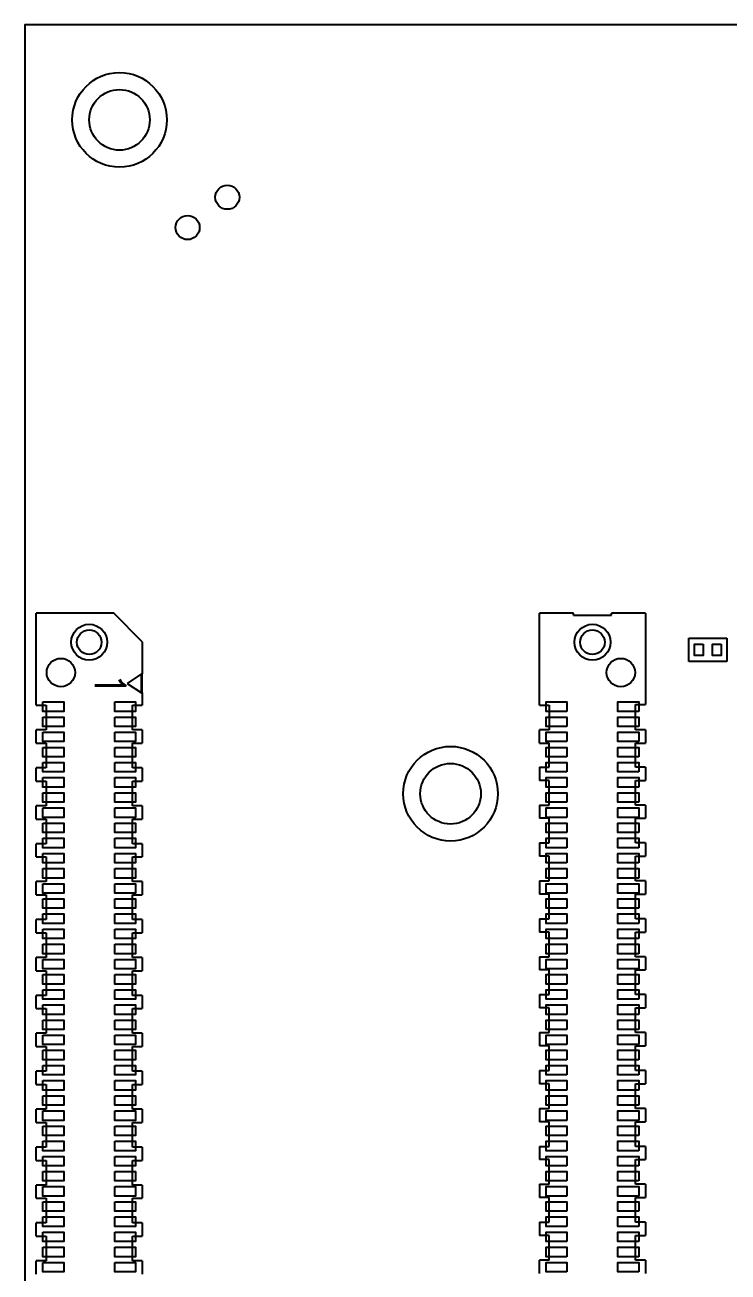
# Model space of a CAD drawing. Extents: x 0 to 85, y 0 to 131.
# Drawn here: x 0 to 37.2, y 65.3 to 131.2 of the extents above; entities that cross this region are included whole.
import ezdxf

# ---------------------------------------------------------------- set-up
doc = ezdxf.new("R2010")
doc.units = 0
doc.header["$MEASUREMENT"] = 0
doc.layers.get('0').update_dxf_attribs({"color": 2, "true_color": 0xffff00})
for name, color, linetype, true_color in [('1', 3, 'Continuous', 0x00ff00), ('2', 94, 'Continuous', 0x008000), ('4', 14, 'Continuous', 0x800000)]:
    doc.layers.add(name, color=color, linetype=linetype, true_color=true_color)
doc.layers.add('MNT_HOLES', color=6, linetype='Continuous', lineweight=25, true_color=0xff00ff)
doc.styles.add('textstyle1', font='')
doc.styles.get('textstyle1').set_extended_font_data('standard')

msp = doc.modelspace()

# ---------------------------------------------------------------- linework, layer by layer
msp.add_lwpolyline([(85, 0), (85, 131.2), (0, 131.2), (0, 0)], close=True)
at = {"layer": '1'}
for points in [[(4.702, 100.13), (0.596, 100.13)], [(0.596, 95.273), (0.596, 100.13)], [(0.596, 95.273), (0.596, 100.13)], [(6.204, 98.628), (4.702, 100.13)], [(27.196, 95.272), (27.196, 100.13)], [(28.998, 100.13), (27.196, 100.13)], [(28.998, 100.029), (28.998, 100.13)], [(31.001, 100.029), (31.001, 100.13)], [(32.804, 100.13), (31.001, 100.13)], [(32.804, 100.13), (32.804, 95.312)], [(28.998, 100.029), (31.001, 100.029)], [(35.1, 98.82), (37.1, 98.82)], [(35.1, 97.58), (35.1, 98.82)], [(37.1, 98.82), (37.1, 98.22)], [(6.204, 98.628), (6.204, 96.925)], [(37.1, 98.22), (37.1, 97.58)], [(37.1, 97.58), (35.1, 97.58)], [(6.155, 96.925), (5.403, 96.425)], [(6.155, 95.924), (6.155, 96.925)], [(6.155, 96.925), (6.204, 96.925)], [(6.204, 96.425), (6.204, 96.925)], [(5.403, 96.425), (6.155, 95.924)], [(6.155, 96.425), (6.204, 96.425)], [(6.204, 95.924), (6.204, 96.425)], [(6.155, 95.924), (6.204, 95.924)], [(6.204, 95.924), (6.204, 95.273)], [(6.204, 95.924), (6.204, 95.273)], [(6.204, 95.924), (6.204, 95.273)], [(0.596, 95.273), (1.122, 95.273)], [(1.122, 95.273), (1.122, 93.971)], [(5.679, 95.273), (6.204, 95.273)], [(5.679, 93.971), (5.679, 95.273)], [(27.196, 95.272), (27.721, 95.272)], [(27.721, 95.272), (27.721, 93.97)], [(32.278, 93.97), (32.278, 95.312)], [(32.278, 95.312), (32.804, 95.312)], [(1.122, 93.971), (0.596, 93.971)], [(0.596, 93.27), (0.596, 93.971)], [(6.204, 93.971), (5.679, 93.971)], [(6.204, 93.971), (6.204, 93.27)], [(27.196, 93.269), (27.196, 93.97)], [(27.721, 93.97), (27.196, 93.97)], [(32.804, 93.97), (32.278, 93.97)], [(32.804, 93.97), (32.804, 93.269)], [(0.596, 93.27), (1.122, 93.27)], [(1.122, 93.27), (1.122, 91.968)], [(5.679, 93.27), (6.204, 93.27)], [(5.679, 91.968), (5.679, 93.27)], [(27.196, 93.269), (27.721, 93.269)], [(27.721, 92.008), (27.721, 93.269)], [(32.278, 93.269), (32.804, 93.269)], [(32.278, 92.008), (32.278, 93.269)], [(1.122, 91.968), (0.596, 91.968)], [(0.596, 91.267), (0.596, 91.968)], [(6.204, 91.968), (5.679, 91.968)], [(6.204, 91.968), (6.204, 91.267)], [(27.195, 92.008), (27.721, 92.008)], [(27.195, 92.008), (27.195, 91.307)], [(32.804, 92.008), (32.278, 92.008)], [(32.804, 92.008), (32.804, 91.307)], [(0.596, 91.267), (1.122, 91.267)], [(1.122, 91.267), (1.122, 89.966)], [(5.679, 89.966), (5.679, 91.267)], [(5.679, 91.267), (6.204, 91.267)], [(27.721, 91.307), (27.195, 91.307)], [(27.721, 90.005), (27.721, 91.307)], [(32.278, 90.005), (32.278, 91.307)], [(32.278, 91.307), (32.804, 91.307)], [(1.122, 89.966), (0.596, 89.966)], [(0.596, 89.264), (0.596, 89.966)], [(6.204, 89.966), (5.679, 89.966)], [(6.204, 89.966), (6.204, 89.264)], [(27.195, 90.005), (27.195, 89.304)], [(27.195, 90.005), (27.721, 90.005)], [(32.804, 90.005), (32.278, 90.005)], [(32.804, 90.005), (32.804, 89.304)], [(0.596, 89.264), (1.122, 89.264)], [(1.122, 89.264), (1.122, 87.963)], [(5.679, 87.963), (5.679, 89.264)], [(5.679, 89.264), (6.204, 89.264)], [(27.721, 89.304), (27.195, 89.304)], [(27.721, 88.002), (27.721, 89.304)], [(32.278, 88.002), (32.278, 89.304)], [(32.278, 89.304), (32.804, 89.304)], [(1.122, 87.963), (0.596, 87.963)], [(0.596, 87.261), (0.596, 87.963)], [(6.204, 87.963), (5.679, 87.963)], [(6.204, 87.963), (6.204, 87.261)], [(27.195, 88.002), (27.721, 88.002)], [(27.195, 88.002), (27.195, 87.301)], [(32.804, 88.002), (32.278, 88.002)], [(32.804, 88.002), (32.804, 87.301)], [(0.596, 87.261), (1.122, 87.261)], [(1.122, 87.261), (1.122, 85.96)], [(5.679, 85.96), (5.679, 87.261)], [(5.679, 87.261), (6.204, 87.261)], [(27.721, 87.301), (27.195, 87.301)], [(27.721, 85.999), (27.721, 87.301)], [(32.278, 85.999), (32.278, 87.301)], [(32.278, 87.301), (32.804, 87.301)], [(1.122, 85.96), (0.596, 85.96)], [(0.596, 85.259), (0.596, 85.96)], [(6.204, 85.96), (5.679, 85.96)], [(6.204, 85.96), (6.204, 85.259)], [(27.195, 85.999), (27.195, 85.298)], [(27.195, 85.999), (27.721, 85.999)], [(32.804, 85.999), (32.278, 85.999)], [(32.804, 85.999), (32.804, 85.298)], [(0.596, 85.259), (1.122, 85.259)], [(1.122, 85.259), (1.122, 83.957)], [(5.679, 85.259), (6.204, 85.259)], [(5.679, 83.957), (5.679, 85.259)], [(27.721, 85.298), (27.195, 85.298)], [(27.721, 83.996), (27.721, 85.298)], [(32.278, 83.996), (32.278, 85.298)], [(32.278, 85.298), (32.804, 85.298)], [(1.122, 83.957), (0.596, 83.957)], [(0.596, 83.256), (0.596, 83.957)], [(6.204, 83.957), (5.679, 83.957)], [(6.204, 83.957), (6.204, 83.256)], [(27.195, 83.996), (27.721, 83.996)], [(27.195, 83.996), (27.195, 83.295)], [(32.804, 83.996), (32.278, 83.996)], [(32.804, 83.996), (32.804, 83.295)], [(0.596, 83.256), (1.122, 83.256)], [(1.122, 83.256), (1.122, 81.954)], [(5.679, 83.256), (6.204, 83.256)], [(5.679, 81.954), (5.679, 83.256)], [(27.721, 83.295), (27.195, 83.295)], [(27.721, 81.993), (27.721, 83.295)], [(32.278, 81.993), (32.278, 83.295)], [(32.278, 83.295), (32.804, 83.295)], [(1.122, 81.954), (0.596, 81.954)], [(0.596, 81.253), (0.596, 81.954)], [(6.204, 81.954), (5.679, 81.954)], [(6.204, 81.954), (6.204, 81.253)], [(27.195, 81.993), (27.195, 81.292)], [(27.195, 81.993), (27.721, 81.993)], [(32.804, 81.993), (32.278, 81.993)], [(32.804, 81.993), (32.804, 81.292)], [(0.596, 81.253), (1.122, 81.253)], [(1.122, 81.253), (1.122, 79.951)], [(5.679, 79.951), (5.679, 81.253)], [(5.679, 81.253), (6.204, 81.253)], [(27.721, 81.292), (27.195, 81.292)], [(27.721, 79.99), (27.721, 81.292)], [(32.278, 79.99), (32.278, 81.292)], [(32.278, 81.292), (32.804, 81.292)], [(1.122, 79.951), (0.596, 79.951)], [(0.596, 79.25), (0.596, 79.951)], [(6.204, 79.951), (5.679, 79.951)], [(6.204, 79.951), (6.204, 79.25)], [(27.195, 79.99), (27.721, 79.99)], [(27.195, 79.99), (27.195, 79.289)], [(32.804, 79.99), (32.278, 79.99)], [(32.804, 79.99), (32.804, 79.289)], [(0.596, 79.25), (1.122, 79.25)], [(1.122, 79.25), (1.122, 77.948)], [(5.679, 79.25), (6.204, 79.25)], [(5.679, 77.948), (5.679, 79.25)], [(27.721, 79.289), (27.195, 79.289)], [(27.721, 77.987), (27.721, 79.289)], [(32.278, 77.987), (32.278, 79.289)], [(32.278, 79.289), (32.804, 79.289)], [(1.122, 77.948), (0.596, 77.948)], [(0.596, 77.247), (0.596, 77.948)], [(6.204, 77.948), (5.679, 77.948)], [(6.204, 77.948), (6.204, 77.247)], [(27.195, 77.987), (27.195, 77.286)], [(27.195, 77.987), (27.721, 77.987)], [(32.804, 77.987), (32.278, 77.987)], [(32.804, 77.987), (32.804, 77.286)], [(0.596, 77.247), (1.122, 77.247)], [(1.122, 77.247), (1.122, 75.945)], [(5.679, 77.247), (6.204, 77.247)], [(5.679, 75.945), (5.679, 77.247)], [(27.721, 77.286), (27.195, 77.286)], [(27.721, 75.984), (27.721, 77.286)], [(32.278, 75.984), (32.278, 77.286)], [(32.278, 77.286), (32.804, 77.286)], [(1.122, 75.945), (0.596, 75.945)], [(0.596, 75.244), (0.596, 75.945)], [(6.204, 75.945), (5.679, 75.945)], [(6.204, 75.945), (6.204, 75.244)], [(27.195, 75.984), (27.721, 75.984)], [(27.195, 75.984), (27.195, 75.283)], [(32.804, 75.984), (32.278, 75.984)], [(32.804, 75.984), (32.804, 75.283)], [(0.596, 75.244), (1.122, 75.244)], [(1.122, 75.244), (1.122, 73.942)], [(5.679, 73.942), (5.679, 75.244)], [(5.679, 75.244), (6.204, 75.244)], [(27.721, 75.283), (27.195, 75.283)], [(27.721, 73.982), (27.721, 75.283)], [(32.278, 73.982), (32.278, 75.283)], [(32.278, 75.283), (32.804, 75.283)], [(1.122, 73.942), (0.596, 73.942)], [(0.596, 73.241), (0.596, 73.942)], [(6.204, 73.942), (5.679, 73.942)], [(6.204, 73.942), (6.204, 73.241)], [(27.195, 73.982), (27.195, 73.28)], [(27.195, 73.982), (27.721, 73.982)], [(32.804, 73.982), (32.278, 73.982)], [(32.804, 73.982), (32.804, 73.28)], [(0.596, 73.241), (1.122, 73.241)], [(1.122, 73.241), (1.122, 71.939)], [(5.679, 73.241), (6.204, 73.241)], [(5.679, 71.939), (5.679, 73.241)], [(27.721, 73.28), (27.195, 73.28)], [(27.721, 71.979), (27.721, 73.28)], [(32.278, 71.979), (32.278, 73.28)], [(32.278, 73.28), (32.804, 73.28)], [(1.122, 71.939), (0.596, 71.939)], [(0.596, 71.238), (0.596, 71.939)], [(6.204, 71.939), (5.679, 71.939)], [(6.204, 71.939), (6.204, 71.238)], [(27.195, 71.979), (27.721, 71.979)], [(27.195, 71.979), (27.195, 71.277)], [(32.804, 71.979), (32.278, 71.979)], [(32.804, 71.979), (32.804, 71.277)], [(0.596, 71.238), (1.122, 71.238)], [(1.122, 71.238), (1.122, 69.936)], [(5.679, 71.238), (6.204, 71.238)], [(5.679, 69.936), (5.679, 71.238)], [(27.721, 71.277), (27.195, 71.277)], [(27.721, 69.976), (27.721, 71.277)], [(32.278, 69.976), (32.278, 71.277)], [(32.278, 71.277), (32.804, 71.277)], [(0.596, 69.235), (0.596, 69.936)], [(1.122, 69.936), (0.596, 69.936)], [(6.204, 69.936), (5.679, 69.936)], [(6.204, 69.936), (6.204, 69.235)], [(27.195, 69.976), (27.195, 69.275)], [(27.195, 69.976), (27.721, 69.976)], [(32.804, 69.976), (32.278, 69.976)], [(32.804, 69.976), (32.804, 69.275)], [(0.596, 69.235), (1.122, 69.235)], [(1.122, 69.235), (1.122, 67.934)], [(5.679, 67.934), (5.679, 69.235)], [(5.679, 69.235), (6.204, 69.235)], [(27.721, 69.275), (27.195, 69.275)], [(27.721, 67.973), (27.721, 69.275)], [(32.278, 67.973), (32.278, 69.275)], [(32.278, 69.275), (32.804, 69.275)], [(1.122, 67.934), (0.596, 67.934)], [(0.596, 67.233), (0.596, 67.934)], [(6.204, 67.934), (5.679, 67.934)], [(6.204, 67.934), (6.204, 67.233)], [(27.195, 67.973), (27.721, 67.973)], [(27.195, 67.973), (27.195, 67.272)], [(32.804, 67.973), (32.278, 67.973)], [(32.804, 67.973), (32.804, 67.272)], [(0.596, 67.233), (1.122, 67.233)], [(1.122, 67.233), (1.122, 65.931)], [(5.679, 65.931), (5.679, 67.233)], [(5.679, 67.233), (6.204, 67.233)], [(27.721, 67.272), (27.195, 67.272)], [(27.721, 65.97), (27.721, 67.272)], [(32.278, 65.97), (32.278, 67.272)], [(32.278, 67.272), (32.804, 67.272)], [(1.122, 65.931), (0.596, 65.931)], [(0.596, 65.23), (0.596, 65.931)], [(6.204, 65.931), (5.679, 65.931)], [(6.204, 65.931), (6.204, 65.23)], [(27.196, 65.269), (27.196, 65.97)], [(27.721, 65.97), (27.196, 65.97)], [(32.804, 65.97), (32.278, 65.97)], [(32.804, 65.97), (32.804, 65.269)]]:
    msp.add_lwpolyline(points, dxfattribs=at)
at = {"layer": '2'}
for points in [[(35.86, 98.5), (35.86, 97.9), (35.4, 97.9), (35.4, 98.5)], [(36.8, 98.5), (36.8, 97.9), (36.34, 97.9), (36.34, 98.5)], [(0.95, 95.45), (2.05, 95.45), (2.05, 94.95), (0.95, 94.95)], [(4.75, 95.45), (5.85, 95.45), (5.85, 94.95), (4.75, 94.95)], [(28.65, 94.95), (27.55, 94.95), (27.55, 95.45), (28.65, 95.45)], [(32.45, 94.95), (31.35, 94.95), (31.35, 95.45), (32.45, 95.45)], [(0.95, 94.65), (2.05, 94.65), (2.05, 94.15), (0.95, 94.15)], [(4.75, 94.65), (5.85, 94.65), (5.85, 94.15), (4.75, 94.15)], [(28.65, 94.15), (27.55, 94.15), (27.55, 94.65), (28.65, 94.65)], [(32.45, 94.15), (31.35, 94.15), (31.35, 94.65), (32.45, 94.65)], [(0.95, 93.85), (2.05, 93.85), (2.05, 93.35), (0.95, 93.35)], [(4.75, 93.85), (5.85, 93.85), (5.85, 93.35), (4.75, 93.35)], [(28.65, 93.35), (27.55, 93.35), (27.55, 93.85), (28.65, 93.85)], [(32.45, 93.35), (31.35, 93.35), (31.35, 93.85), (32.45, 93.85)], [(0.95, 93.05), (2.05, 93.05), (2.05, 92.55), (0.95, 92.55)], [(4.75, 93.05), (5.85, 93.05), (5.85, 92.55), (4.75, 92.55)], [(28.65, 92.55), (27.55, 92.55), (27.55, 93.05), (28.65, 93.05)], [(32.45, 92.55), (31.35, 92.55), (31.35, 93.05), (32.45, 93.05)], [(0.95, 92.25), (2.05, 92.25), (2.05, 91.75), (0.95, 91.75)], [(4.75, 92.25), (5.85, 92.25), (5.85, 91.75), (4.75, 91.75)], [(28.65, 91.75), (27.55, 91.75), (27.55, 92.25), (28.65, 92.25)], [(32.45, 91.75), (31.35, 91.75), (31.35, 92.25), (32.45, 92.25)], [(0.95, 91.45), (2.05, 91.45), (2.05, 90.95), (0.95, 90.95)], [(4.75, 91.45), (5.85, 91.45), (5.85, 90.95), (4.75, 90.95)], [(28.65, 90.95), (27.55, 90.95), (27.55, 91.45), (28.65, 91.45)], [(32.45, 90.95), (31.35, 90.95), (31.35, 91.45), (32.45, 91.45)], [(0.95, 90.65), (2.05, 90.65), (2.05, 90.15), (0.95, 90.15)], [(4.75, 90.65), (5.85, 90.65), (5.85, 90.15), (4.75, 90.15)], [(28.65, 90.15), (27.55, 90.15), (27.55, 90.65), (28.65, 90.65)], [(32.45, 90.15), (31.35, 90.15), (31.35, 90.65), (32.45, 90.65)], [(0.95, 89.85), (2.05, 89.85), (2.05, 89.35), (0.95, 89.35)], [(4.75, 89.85), (5.85, 89.85), (5.85, 89.35), (4.75, 89.35)], [(28.65, 89.35), (27.55, 89.35), (27.55, 89.85), (28.65, 89.85)], [(32.45, 89.35), (31.35, 89.35), (31.35, 89.85), (32.45, 89.85)], [(0.95, 89.05), (2.05, 89.05), (2.05, 88.55), (0.95, 88.55)], [(4.75, 89.05), (5.85, 89.05), (5.85, 88.55), (4.75, 88.55)], [(28.65, 88.55), (27.55, 88.55), (27.55, 89.05), (28.65, 89.05)], [(32.45, 88.55), (31.35, 88.55), (31.35, 89.05), (32.45, 89.05)], [(0.95, 88.25), (2.05, 88.25), (2.05, 87.75), (0.95, 87.75)], [(4.75, 88.25), (5.85, 88.25), (5.85, 87.75), (4.75, 87.75)], [(28.65, 87.75), (27.55, 87.75), (27.55, 88.25), (28.65, 88.25)], [(32.45, 87.75), (31.35, 87.75), (31.35, 88.25), (32.45, 88.25)], [(0.95, 87.45), (2.05, 87.45), (2.05, 86.95), (0.95, 86.95)], [(4.75, 87.45), (5.85, 87.45), (5.85, 86.95), (4.75, 86.95)], [(28.65, 86.95), (27.55, 86.95), (27.55, 87.45), (28.65, 87.45)], [(32.45, 86.95), (31.35, 86.95), (31.35, 87.45), (32.45, 87.45)], [(0.95, 86.65), (2.05, 86.65), (2.05, 86.15), (0.95, 86.15)], [(4.75, 86.65), (5.85, 86.65), (5.85, 86.15), (4.75, 86.15)], [(28.65, 86.15), (27.55, 86.15), (27.55, 86.65), (28.65, 86.65)], [(32.45, 86.15), (31.35, 86.15), (31.35, 86.65), (32.45, 86.65)], [(0.95, 85.85), (2.05, 85.85), (2.05, 85.35), (0.95, 85.35)], [(4.75, 85.85), (5.85, 85.85), (5.85, 85.35), (4.75, 85.35)], [(28.65, 85.35), (27.55, 85.35), (27.55, 85.85), (28.65, 85.85)], [(32.45, 85.35), (31.35, 85.35), (31.35, 85.85), (32.45, 85.85)], [(0.95, 85.05), (2.05, 85.05), (2.05, 84.55), (0.95, 84.55)], [(4.75, 85.05), (5.85, 85.05), (5.85, 84.55), (4.75, 84.55)], [(28.65, 84.55), (27.55, 84.55), (27.55, 85.05), (28.65, 85.05)], [(32.45, 84.55), (31.35, 84.55), (31.35, 85.05), (32.45, 85.05)], [(0.95, 84.25), (2.05, 84.25), (2.05, 83.75), (0.95, 83.75)], [(4.75, 84.25), (5.85, 84.25), (5.85, 83.75), (4.75, 83.75)], [(28.65, 83.75), (27.55, 83.75), (27.55, 84.25), (28.65, 84.25)], [(32.45, 83.75), (31.35, 83.75), (31.35, 84.25), (32.45, 84.25)], [(0.95, 83.45), (2.05, 83.45), (2.05, 82.95), (0.95, 82.95)], [(4.75, 83.45), (5.85, 83.45), (5.85, 82.95), (4.75, 82.95)], [(28.65, 82.95), (27.55, 82.95), (27.55, 83.45), (28.65, 83.45)], [(32.45, 82.95), (31.35, 82.95), (31.35, 83.45), (32.45, 83.45)], [(0.95, 82.65), (2.05, 82.65), (2.05, 82.15), (0.95, 82.15)], [(4.75, 82.65), (5.85, 82.65), (5.85, 82.15), (4.75, 82.15)], [(28.65, 82.15), (27.55, 82.15), (27.55, 82.65), (28.65, 82.65)], [(32.45, 82.15), (31.35, 82.15), (31.35, 82.65), (32.45, 82.65)], [(0.95, 81.85), (2.05, 81.85), (2.05, 81.35), (0.95, 81.35)], [(4.75, 81.85), (5.85, 81.85), (5.85, 81.35), (4.75, 81.35)], [(28.65, 81.35), (27.55, 81.35), (27.55, 81.85), (28.65, 81.85)], [(32.45, 81.35), (31.35, 81.35), (31.35, 81.85), (32.45, 81.85)], [(0.95, 81.05), (2.05, 81.05), (2.05, 80.55), (0.95, 80.55)], [(4.75, 81.05), (5.85, 81.05), (5.85, 80.55), (4.75, 80.55)], [(28.65, 80.55), (27.55, 80.55), (27.55, 81.05), (28.65, 81.05)], [(32.45, 80.55), (31.35, 80.55), (31.35, 81.05), (32.45, 81.05)], [(0.95, 80.25), (2.05, 80.25), (2.05, 79.75), (0.95, 79.75)], [(4.75, 80.25), (5.85, 80.25), (5.85, 79.75), (4.75, 79.75)], [(28.65, 79.75), (27.55, 79.75), (27.55, 80.25), (28.65, 80.25)], [(32.45, 79.75), (31.35, 79.75), (31.35, 80.25), (32.45, 80.25)], [(0.95, 79.45), (2.05, 79.45), (2.05, 78.95), (0.95, 78.95)], [(4.75, 79.45), (5.85, 79.45), (5.85, 78.95), (4.75, 78.95)], [(28.65, 78.95), (27.55, 78.95), (27.55, 79.45), (28.65, 79.45)], [(32.45, 78.95), (31.35, 78.95), (31.35, 79.45), (32.45, 79.45)], [(0.95, 78.65), (2.05, 78.65), (2.05, 78.15), (0.95, 78.15)], [(4.75, 78.65), (5.85, 78.65), (5.85, 78.15), (4.75, 78.15)], [(28.65, 78.15), (27.55, 78.15), (27.55, 78.65), (28.65, 78.65)], [(32.45, 78.15), (31.35, 78.15), (31.35, 78.65), (32.45, 78.65)], [(0.95, 77.85), (2.05, 77.85), (2.05, 77.35), (0.95, 77.35)], [(4.75, 77.85), (5.85, 77.85), (5.85, 77.35), (4.75, 77.35)], [(28.65, 77.35), (27.55, 77.35), (27.55, 77.85), (28.65, 77.85)], [(32.45, 77.35), (31.35, 77.35), (31.35, 77.85), (32.45, 77.85)], [(0.95, 77.05), (2.05, 77.05), (2.05, 76.55), (0.95, 76.55)], [(4.75, 77.05), (5.85, 77.05), (5.85, 76.55), (4.75, 76.55)], [(28.65, 76.55), (27.55, 76.55), (27.55, 77.05), (28.65, 77.05)], [(32.45, 76.55), (31.35, 76.55), (31.35, 77.05), (32.45, 77.05)], [(0.95, 76.25), (2.05, 76.25), (2.05, 75.75), (0.95, 75.75)], [(4.75, 76.25), (5.85, 76.25), (5.85, 75.75), (4.75, 75.75)], [(28.65, 75.75), (27.55, 75.75), (27.55, 76.25), (28.65, 76.25)], [(32.45, 75.75), (31.35, 75.75), (31.35, 76.25), (32.45, 76.25)], [(0.95, 75.45), (2.05, 75.45), (2.05, 74.95), (0.95, 74.95)], [(4.75, 75.45), (5.85, 75.45), (5.85, 74.95), (4.75, 74.95)], [(28.65, 74.95), (27.55, 74.95), (27.55, 75.45), (28.65, 75.45)], [(32.45, 74.95), (31.35, 74.95), (31.35, 75.45), (32.45, 75.45)], [(0.95, 74.65), (2.05, 74.65), (2.05, 74.15), (0.95, 74.15)], [(4.75, 74.65), (5.85, 74.65), (5.85, 74.15), (4.75, 74.15)], [(28.65, 74.15), (27.55, 74.15), (27.55, 74.65), (28.65, 74.65)], [(32.45, 74.15), (31.35, 74.15), (31.35, 74.65), (32.45, 74.65)], [(0.95, 73.85), (2.05, 73.85), (2.05, 73.35), (0.95, 73.35)], [(4.75, 73.85), (5.85, 73.85), (5.85, 73.35), (4.75, 73.35)], [(28.65, 73.35), (27.55, 73.35), (27.55, 73.85), (28.65, 73.85)], [(32.45, 73.35), (31.35, 73.35), (31.35, 73.85), (32.45, 73.85)], [(0.95, 73.05), (2.05, 73.05), (2.05, 72.55), (0.95, 72.55)], [(4.75, 73.05), (5.85, 73.05), (5.85, 72.55), (4.75, 72.55)], [(28.65, 72.55), (27.55, 72.55), (27.55, 73.05), (28.65, 73.05)], [(32.45, 72.55), (31.35, 72.55), (31.35, 73.05), (32.45, 73.05)], [(0.95, 72.25), (2.05, 72.25), (2.05, 71.75), (0.95, 71.75)], [(4.75, 72.25), (5.85, 72.25), (5.85, 71.75), (4.75, 71.75)], [(28.65, 71.75), (27.55, 71.75), (27.55, 72.25), (28.65, 72.25)], [(32.45, 71.75), (31.35, 71.75), (31.35, 72.25), (32.45, 72.25)], [(0.95, 71.45), (2.05, 71.45), (2.05, 70.95), (0.95, 70.95)], [(4.75, 71.45), (5.85, 71.45), (5.85, 70.95), (4.75, 70.95)], [(28.65, 70.95), (27.55, 70.95), (27.55, 71.45), (28.65, 71.45)], [(32.45, 70.95), (31.35, 70.95), (31.35, 71.45), (32.45, 71.45)], [(0.95, 70.65), (2.05, 70.65), (2.05, 70.15), (0.95, 70.15)], [(4.75, 70.65), (5.85, 70.65), (5.85, 70.15), (4.75, 70.15)], [(28.65, 70.15), (27.55, 70.15), (27.55, 70.65), (28.65, 70.65)], [(32.45, 70.15), (31.35, 70.15), (31.35, 70.65), (32.45, 70.65)], [(0.95, 69.85), (2.05, 69.85), (2.05, 69.35), (0.95, 69.35)], [(4.75, 69.85), (5.85, 69.85), (5.85, 69.35), (4.75, 69.35)], [(28.65, 69.35), (27.55, 69.35), (27.55, 69.85), (28.65, 69.85)], [(32.45, 69.35), (31.35, 69.35), (31.35, 69.85), (32.45, 69.85)], [(0.95, 69.05), (2.05, 69.05), (2.05, 68.55), (0.95, 68.55)], [(4.75, 69.05), (5.85, 69.05), (5.85, 68.55), (4.75, 68.55)], [(28.65, 68.55), (27.55, 68.55), (27.55, 69.05), (28.65, 69.05)], [(32.45, 68.55), (31.35, 68.55), (31.35, 69.05), (32.45, 69.05)], [(0.95, 68.25), (2.05, 68.25), (2.05, 67.75), (0.95, 67.75)], [(4.75, 68.25), (5.85, 68.25), (5.85, 67.75), (4.75, 67.75)], [(28.65, 67.75), (27.55, 67.75), (27.55, 68.25), (28.65, 68.25)], [(32.45, 67.75), (31.35, 67.75), (31.35, 68.25), (32.45, 68.25)], [(0.95, 67.45), (2.05, 67.45), (2.05, 66.95), (0.95, 66.95)], [(4.75, 67.45), (5.85, 67.45), (5.85, 66.95), (4.75, 66.95)], [(28.65, 66.95), (27.55, 66.95), (27.55, 67.45), (28.65, 67.45)], [(32.45, 66.95), (31.35, 66.95), (31.35, 67.45), (32.45, 67.45)], [(0.95, 66.65), (2.05, 66.65), (2.05, 66.15), (0.95, 66.15)], [(4.75, 66.65), (5.85, 66.65), (5.85, 66.15), (4.75, 66.15)], [(28.65, 66.15), (27.55, 66.15), (27.55, 66.65), (28.65, 66.65)], [(32.45, 66.15), (31.35, 66.15), (31.35, 66.65), (32.45, 66.65)], [(0.95, 65.85), (2.05, 65.85), (2.05, 65.35), (0.95, 65.35)], [(4.75, 65.85), (5.85, 65.85), (5.85, 65.35), (4.75, 65.35)], [(28.65, 65.35), (27.55, 65.35), (27.55, 65.85), (28.65, 65.85)], [(32.45, 65.35), (31.35, 65.35), (31.35, 65.85), (32.45, 65.85)]]:
    msp.add_lwpolyline(points, close=True, dxfattribs=at)
for centre, radius in [((5, 126.187), 2.5), ((10.7, 122.1), 0.635), ((3.4, 98.6), 0.65), ((30, 98.6), 0.65), ((1.9, 97), 0.75), ((31.5, 97), 0.75), ((22.5, 90.6), 2.5)]:
    msp.add_circle(centre, radius, dxfattribs=at)
at = {"layer": '4'}
for centre, radius in [((5, 126.187), 2.5), ((8.6, 120.5), 0.635), ((3.4, 98.6), 0.95), ((30, 98.6), 0.95), ((1.9, 97), 0.75), ((31.5, 97), 0.75), ((22.5, 90.6), 2.5)]:
    msp.add_circle(centre, radius, dxfattribs=at)
at = {"layer": 'MNT_HOLES'}
for centre in [(5, 126.187), (22.5, 90.6)]:
    msp.add_circle(centre, 1.6, dxfattribs=at)

# ---------------------------------------------------------------- texts
at = {"layer": '1', "style": 'textstyle1'}
msp.add_text('1', height=1.6, rotation=270, dxfattribs=at).set_placement((3.7, 97))

doc.saveas('drawing.dxf')
